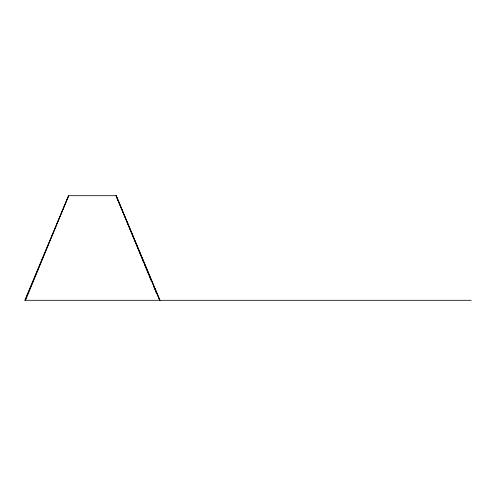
<?xml version="1.0" encoding="UTF-8"?>
<svg xmlns="http://www.w3.org/2000/svg" width="496" height="496" viewBox="0 0 496 496"><rect width="100%" height="100%" fill="white"/><g stroke="black" fill="none" stroke-linecap="round" stroke-linejoin="round"><path stroke-width="0.74" d="M25.525 300.303L68.615 195.697L116.151 195.697L143.883 263.047M25.073 300.303L68.64 195.697L24.837 300.303L471.2 300.303M159.675 300.303L116.114 195.697L159.935 300.303M116.114 195.697L159.917 300.303M144.472 264.48L148.899 275.23M149.488 276.663L151.261 280.959M153.915 287.407L154.802 289.559M155.391 290.991L156.277 293.142"/></g></svg>
